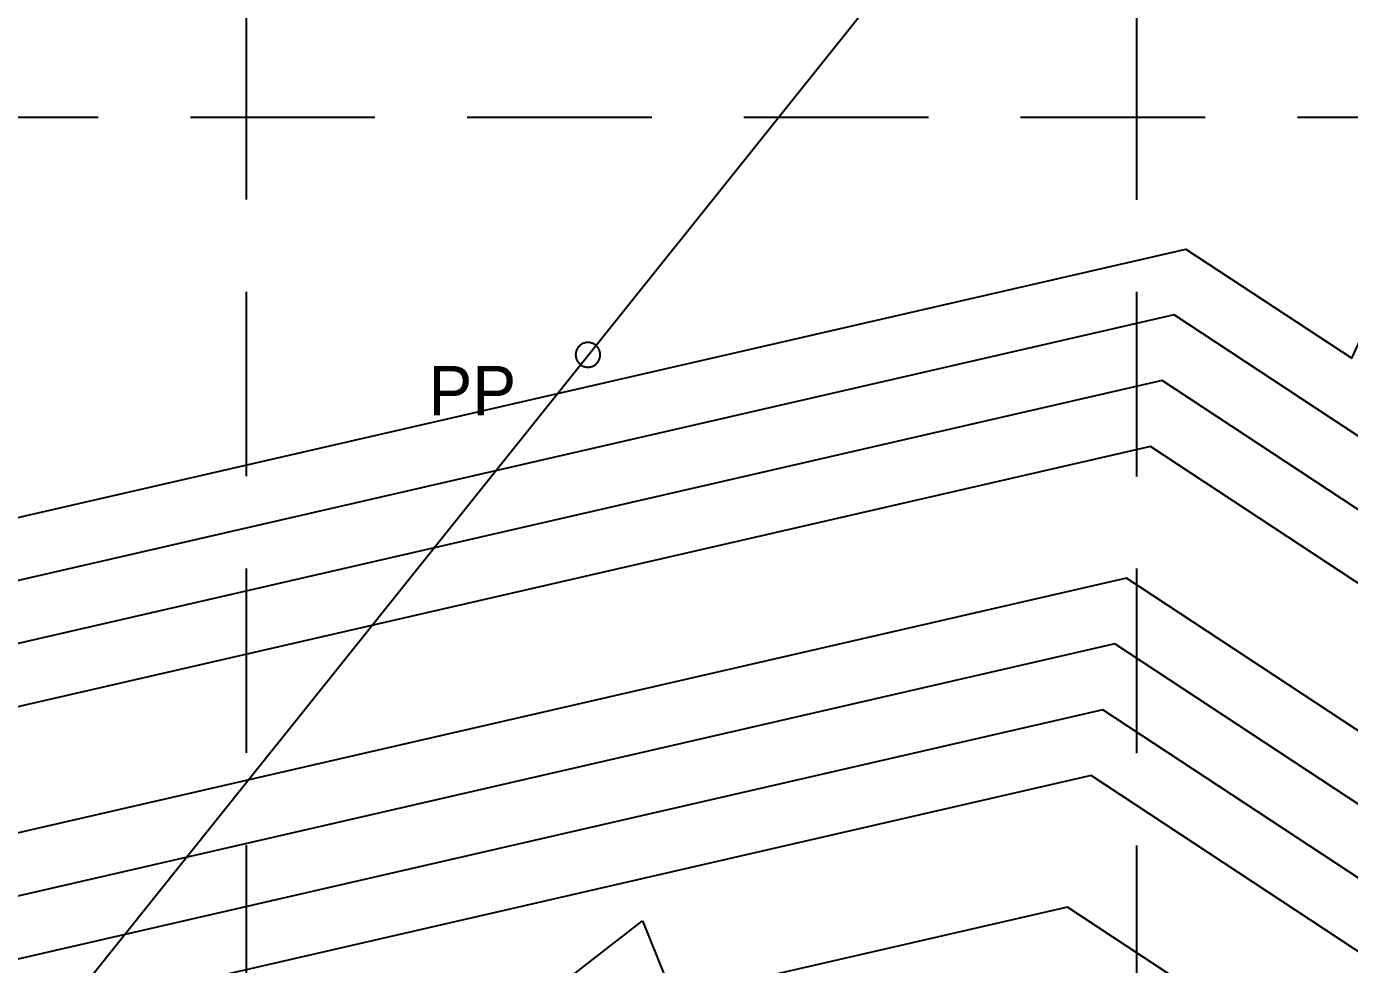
# Model space of a CAD drawing. Header units: inches. Extents: x 2439273 to 2445077, y 7048639 to 7057917.
# Drawn here: x 2442863.1 to 2443078.2, y 7053429.7 to 7053582.3 of the extents above; entities that cross this region are included whole.
import ezdxf
from ezdxf.enums import TextEntityAlignment as Align

# ---------------------------------------------------------------- set-up
doc = ezdxf.new("R2010")
doc.units = ezdxf.units.IN
doc.header["$LTSCALE"] = 300
doc.header["$MEASUREMENT"] = 0
for name, pattern in [('DASHED', [0.29, 0.25, -0.04]), ('DASHEDX2', [0.165, 0.125, -0.04]), ('HIDDEN', [0.375, 0.25, -0.125])]:
    doc.linetypes.add(name, pattern=pattern)
for name, color, linetype in [('EC', 43, 'DASHEDX2'), ('GRID', 254, 'HIDDEN'), ('new', 3, 'Continuous'), ('PC', 43, 'DASHEDX2')]:
    doc.layers.add(name, color=color, linetype=linetype)
doc.styles.add('TMODELF', font='tmodelf')

msp = doc.modelspace()

# ---------------------------------------------------------------- linework, layer by layer
at = {"layer": 'EC', "color": 43, "linetype": 'DASHED', "flags": 128}
msp.add_lwpolyline([(2442915.73, 7053371.43), (2442891.34, 7053381.07), (2442963.28, 7053436.84), (2442985.61, 7053381.2), (2443017.98, 7053388.86), (2443036.1, 7053387.67), (2443076.58, 7053365.06), (2443078.03, 7053365.11), (2443100.2, 7053338.82), (2443126.1, 7053309.8), (2443126.22, 7053309.59), (2443126.34, 7053309.65), (2443126.55, 7053309.67), (2443204.02, 7053334.12), (2443208.61, 7053335.51), (2443252.84, 7053325.95), (2443278.51, 7053339.41)], dxfattribs=at)
at = {"layer": 'GRID', "linetype": 'HIDDEN', "ltscale": 0.4}
for p, q in [((2442898.88, 7049369.15), (2442898.88, 7057765.42)), ((2443043.63, 7049369.12), (2443043.63, 7057765.42)), ((2439424.76, 7053567.54), (2444925.44, 7053567.54))]:
    msp.add_line(p, q, dxfattribs=at)
at = {"layer": 'new', "color": 3, "linetype": 'Continuous', "flags": 128}
msp.add_lwpolyline([(2441289.54, 7051575.25), (2441328.35, 7051607.02), (2441505.77, 7051755.74), (2441595.35, 7051831.79), (2441798.77, 7052085.82), (2441984.9, 7052317.12), (2442210.74, 7052600.11), (2442422.81, 7052864.7), (2442642.04, 7053138.47), (2443656.45, 7054406.17), (2443988.28, 7054583.22), (2444082, 7054633.72)], dxfattribs=at)
msp.add_lwpolyline([(2442955.8, 7053530.32), (2442955.71, 7053530.4), (2442955.62, 7053530.48), (2442955.51, 7053530.56), (2442955.41, 7053530.62), (2442955.3, 7053530.68), (2442955.18, 7053530.74), (2442955.07, 7053530.78), (2442954.95, 7053530.82), (2442954.83, 7053530.85), (2442954.7, 7053530.88), (2442954.58, 7053530.89), (2442954.45, 7053530.9), (2442954.33, 7053530.9), (2442954.2, 7053530.89), (2442954.08, 7053530.88), (2442953.95, 7053530.85), (2442953.83, 7053530.82), (2442953.71, 7053530.78), (2442953.59, 7053530.74), (2442953.48, 7053530.68), (2442953.37, 7053530.62), (2442953.27, 7053530.56), (2442953.16, 7053530.48), (2442953.07, 7053530.4), (2442952.98, 7053530.32), (2442952.89, 7053530.22), (2442952.81, 7053530.13), (2442952.74, 7053530.03), (2442952.67, 7053529.92), (2442952.61, 7053529.81), (2442952.55, 7053529.7), (2442952.51, 7053529.58), (2442952.47, 7053529.46), (2442952.44, 7053529.34), (2442952.41, 7053529.21), (2442952.4, 7053529.09), (2442952.39, 7053528.96), (2442952.39, 7053528.84), (2442952.4, 7053528.71), (2442952.41, 7053528.59), (2442952.44, 7053528.47), (2442952.47, 7053528.34), (2442952.51, 7053528.22), (2442952.55, 7053528.11), (2442952.61, 7053527.99), (2442952.67, 7053527.88), (2442952.74, 7053527.78), (2442952.81, 7053527.68), (2442952.89, 7053527.58), (2442952.98, 7053527.49), (2442953.07, 7053527.4), (2442953.16, 7053527.32), (2442953.27, 7053527.25), (2442953.37, 7053527.18), (2442953.48, 7053527.12), (2442953.59, 7053527.07), (2442953.71, 7053527.02), (2442953.83, 7053526.98), (2442953.95, 7053526.95), (2442954.08, 7053526.93), (2442954.2, 7053526.91), (2442954.33, 7053526.9), (2442954.45, 7053526.9), (2442954.58, 7053526.91), (2442954.7, 7053526.93), (2442954.83, 7053526.95), (2442954.95, 7053526.98), (2442955.07, 7053527.02), (2442955.18, 7053527.07), (2442955.3, 7053527.12), (2442955.41, 7053527.18), (2442955.51, 7053527.25), (2442955.62, 7053527.32), (2442955.71, 7053527.4), (2442955.8, 7053527.49), (2442955.89, 7053527.58), (2442955.97, 7053527.68), (2442956.04, 7053527.78), (2442956.11, 7053527.88), (2442956.17, 7053527.99), (2442956.22, 7053528.11), (2442956.27, 7053528.22), (2442956.31, 7053528.34), (2442956.34, 7053528.47), (2442956.36, 7053528.59), (2442956.38, 7053528.71), (2442956.39, 7053528.84), (2442956.39, 7053528.96), (2442956.38, 7053529.09), (2442956.36, 7053529.21), (2442956.34, 7053529.34), (2442956.31, 7053529.46), (2442956.27, 7053529.58), (2442956.22, 7053529.7), (2442956.17, 7053529.81), (2442956.11, 7053529.92), (2442956.04, 7053530.03), (2442955.97, 7053530.13), (2442955.89, 7053530.22), (2442955.8, 7053530.32)], close=True, dxfattribs=at)
at = {"layer": 'PC', "color": 24, "linetype": 'Continuous', "flags": 128}
for points in [[(2442753.08, 7053477.48), (2443051.64, 7053546.11), (2443078.6, 7053528.35), (2443223.56, 7053841.07)], [(2443227.2, 7053839.42), (2443153.29, 7053678.13), (2443084.35, 7053512.59), (2443049.72, 7053535.4), (2442758.44, 7053468.45)], [(2443230.9, 7053837.89), (2443158.77, 7053675.46), (2443090.47, 7053496.58), (2443047.79, 7053524.7), (2442763.81, 7053459.43)], [(2443096.1, 7053486.89), (2443092.38, 7053483.35), (2443045.86, 7053513.99), (2442769.17, 7053450.4)], [(2443114.36, 7053476.66), (2443094.65, 7053457.9), (2443042, 7053492.58), (2442779.9, 7053432.34)], [(2443125.11, 7053473.08), (2443095.79, 7053445.18), (2443040.07, 7053481.88), (2442785.27, 7053423.31)], [(2443135.77, 7053469.43), (2443096.92, 7053432.46), (2443038.14, 7053471.18), (2442790.63, 7053414.29)], [(2443146.37, 7053465.7), (2443098.06, 7053419.73), (2443036.21, 7053460.47), (2442796, 7053405.26)], [(2443164.09, 7053454.96), (2443100.33, 7053394.29), (2443032.36, 7053439.06), (2442806.73, 7053387.2)]]:
    msp.add_lwpolyline(points, dxfattribs=at)

# ---------------------------------------------------------------- texts
at = {"layer": 'new', "color": 3, "linetype": 'Continuous', "style": 'TMODELF'}
msp.add_text('PP', height=8, dxfattribs=at).set_placement((2442935.59, 7053519.08), align=Align.CENTER)

doc.saveas('drawing.dxf')
